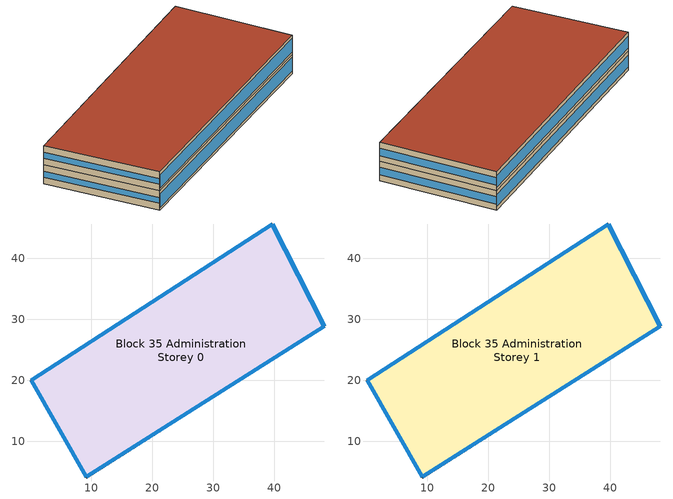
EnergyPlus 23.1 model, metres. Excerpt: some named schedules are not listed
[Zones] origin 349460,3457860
Block 35 Administration Storey 0
 floor ground (Project Floor): 39.68,45.61 48.21,28.85 9.18,4.13 0.16,20.01 z0
 wall outside (Project Wall): 39.68,45.61 0.16,20.01 9.18,4.13 48.21,28.85 39.68,45.61 z0:3
 window (Administration_north_window_construction): 39.66,45.59 0.18,20.02 z0.6:2.4
 window (Administration_west_window_construction): 0.17,20 9.17,4.14 z1.05:1.95
 window (Administration_south_window_construction): 9.2,4.15 48.19,28.84 z0.45:2.55
 window (Administration_east_window_construction): 48.2,28.86 39.69,45.6 z0.9:2.1
 roof outside (Project Ceiling): 48.21,28.85 39.68,45.61 0.16,20.01 9.18,4.13 z3
Block 35 Administration Storey 1
 floor outside (Project Floor): 39.68,45.61 48.21,28.85 9.18,4.13 0.16,20.01 z3
 wall outside (Project Wall): 39.68,45.61 0.16,20.01 9.18,4.13 48.21,28.85 39.68,45.61 z3:6
 window (Administration_north_window_construction): 39.66,45.59 0.18,20.02 z3.6:5.4
 window (Administration_west_window_construction): 0.17,20 9.17,4.14 z4.05:4.95
 window (Administration_south_window_construction): 9.2,4.15 48.19,28.84 z3.45:5.55
 window (Administration_east_window_construction): 48.2,28.86 39.69,45.6 z3.9:5.1
 roof outside (Project Flat Roof): 48.21,28.85 39.68,45.61 0.16,20.01 9.18,4.13 z6
[Building]
Building_1: North Axis=0; Terrain=City; Loads Convergence Tolerance Value=0.04; Temperature Convergence Tolerance Value=0.4; Solar Distribution=FullExterior; Maximum Number of Warmup Days=25; Minimum Number of Warmup Days=6
[Site:Location]
CHN Design_Conditions: Latitude=30; Longitude=114; Time Zone=8; Elevation=12
[SIZINGPERIOD:DESIGNDAY] Day of Month=21; DryBulb Temperature Range Modifier Type=DefaultMultipliers; Humidity Condition Type=Wetbulb; Barometric Pressure=101181; Rain Indicator=No; Snow Indicator=No; Daylight Saving Time Indicator=No; Sky Clearness=0; Begin Environment Reset Mode=FullResetAtBeginEnvironment
Name | Month | Day Type | Maximum DryBulb Temperature | Daily DryBulb Temperature Range | Wetbulb or DewPoint at Maximum DryBulb | Wind Speed | Wind Direction | Solar Model Indicator | ASHRAE Clear Sky Optical Depth for Beam Irradiance taub | ASHRAE Clear Sky Optical Depth for Diffuse Irradiance taud
Ann Htg 99.6% Condns DB | 1 | WinterDesignDay | -10 | 0 | -4.8 | 1 | 340 | ASHRAEClearSky | 0 | 0
Ann Clg .4% Condns DB=>MWB | 7 | SummerDesignDay | 40 | 6.6 | 27.1 | 3.5 | 220 | ASHRAETau | 0.781 | 1.413
[MATERIAL]
DefaultMaterial: Roughness=Rough; Thickness=0.1; Conductivity=0.1; Density=1000; Specific Heat=1000; Thermal Absorptance=0.9; Solar Absorptance=0.7; Visible Absorptance=0.7
[WINDOWMATERIAL:SIMPLEGLAZINGSYSTEM] UFactor=3; Visible Transmittance=0.6
Name | Solar Heat Gain Coefficient
Administration_east_window; Administration_south_window; Administration_west_window | 0.3
Administration_north_window | 0.35
[CONSTRUCTION]
Project Wall; Project Floor; Project Flat Roof; Project Ceiling: DefaultMaterial
Administration_east_window_construction: Administration_east_window
Administration_south_window_construction: Administration_south_window
Administration_west_window_construction: Administration_west_window
Administration_north_window_construction: Administration_north_window
[SPACE] Ceiling Height=autocalculate; Volume=autocalculate; Floor Area=autocalculate; Space Type=Administration
Name | Zone
Block 35 Administration Storey 0_space | Block 35 Administration Storey 0
Block 35 Administration Storey 1_space | Block 35 Administration Storey 1
[SPACELIST]
Administration: Block 35 Administration Storey 0_space, Block 35 Administration Storey 1_space
[ZONE] Type=1; Multiplier=1; Ceiling Height=autocalculate; Volume=autocalculate; Floor Area=autocalculate; Part of Total Floor Area=Yes
Block 35 Administration Storey 0; Block 35 Administration Storey 1
[PEOPLE]
People_for_administration: Zone or ZoneList or Space or SpaceList=Administration; Number of People Schedule=SeasonalSchedule_Schedule_administration_people; Number of People Calculation Method=People/Area; People per Floor Area=0.125; Fraction Radiant=0.3; Sensible Heat Fraction=autocalculate; Activity Level Schedule=SeasonalSchedule_Schedule_administration_activity; Carbon Dioxide Generation Rate=3.82e-08; Enable ASHRAE 55 Comfort Warnings=No; Mean Radiant Temperature Calculation Type=ZoneAveraged; Clothing Insulation Calculation Method=ClothingInsulationSchedule; Cold Stress Temperature Threshold=15.56; Heat Stress Temperature Threshold=30
[LIGHTS]
Light_for_administration: Zone or ZoneList or Space or SpaceList=Administration; Schedule=SeasonalSchedule_administration_lighting; Design Level Calculation Method=Watts/Area; Watts per Zone Floor Area=8; Return Air Fraction=0; Fraction Radiant=0.32; Fraction Visible=0.25; Fraction Replaceable=1; EndUse Subcategory=General; Return Air Fraction Calculated from Plenum Temperature=No; Return Air Fraction Function of Plenum Temperature Coefficient 1=0; Return Air Fraction Function of Plenum Temperature Coefficient 2=0
[ELECTRICEQUIPMENT]
Equipment_for_administration: Zone or ZoneList or Space or SpaceList=Administration; Schedule=SeasonalSchedule_Schedule_administration_equipment; Design Level Calculation Method=Watts/Area; Watts per Zone Floor Area=15; Fraction Latent=0; Fraction Radiant=0; Fraction Lost=0; EndUse Subcategory=Electric Equipment
[DAYLIGHTING:CONTROLS] Illuminance Setpoint at Reference Point 1=300
Name | Zone or Space | Glare Calculation Daylighting Reference Point | Daylighting Reference Point 1
Dlight_Block 35 Administration Storey 0 | Block 35 Administration Storey 0 | Rpoint_Block 35 Administration Storey 0 | Rpoint_Block 35 Administration Storey 0
Dlight_Block 35 Administration Storey 1 | Block 35 Administration Storey 1 | Rpoint_Block 35 Administration Storey 1 | Rpoint_Block 35 Administration Storey 1
[HVACTEMPLATE:THERMOSTAT]
Name | Heating Setpoint Schedule | Cooling Setpoint Schedule
Thermostat_for_office | SeasonalSchedule_office_heating | SeasonalSchedule_office_cooling
Thermostat_for_commercial | SeasonalSchedule_commerical_heating | SeasonalSchedule_commerical_cooling
Thermostat_for_residential | SeasonalSchedule_residential_heating | SeasonalSchedule_residential_cooling
Thermostat_for_school | SeasonalSchedule_school_heating | SeasonalSchedule_school_cooling
Thermostat_for_hospital | SeasonalSchedule_hospital_heating | SeasonalSchedule_hospital_cooling
Thermostat_for_industrial | SeasonalSchedule_Industrial_heating | SeasonalSchedule_Industrial_cooling
Thermostat_for_transport | SeasonalSchedule_transport_heating | SeasonalSchedule_transport_cooling
Thermostat_for_administration | SeasonalSchedule_administration_heating | SeasonalSchedule_administration_cooling
[HVACTEMPLATE:ZONE:IDEALLOADSAIRSYSTEM] Template Thermostat=Thermostat_for_administration; Maximum Heating Supply Air Temperature=50; Minimum Cooling Supply Air Temperature=13; Maximum Heating Supply Air Humidity Ratio=0.0156; Minimum Cooling Supply Air Humidity Ratio=0.0077; Heating Limit=NoLimit; Cooling Limit=NoLimit; Dehumidification Control Type=ConstantSensibleHeatRatio; Cooling Sensible Heat Ratio=0.7; Dehumidification Setpoint=60; Humidification Control Type=None; Humidification Setpoint=30; Outdoor Air Method=DetailedSpecification; Outdoor Air Flow Rate per Person=0.00944; Outdoor Air Flow Rate per Zone Floor Area=0; Outdoor Air Flow Rate per Zone=0; Design Specification Outdoor Air Object=Ventilation_for_administration; Demand Controlled Ventilation Type=None; Outdoor Air Economizer Type=NoEconomizer; Heat Recovery Type=None; Sensible Heat Recovery Effectiveness=0.7; Latent Heat Recovery Effectiveness=0.65
Block 35 Administration Storey 0; Block 35 Administration Storey 1
[DESIGNSPECIFICATION:OUTDOORAIR]
Ventilation_for_administration: Outdoor Air Method=Flow/Person; Outdoor Air Flow per Person=0.00833333; Outdoor Air Flow per Zone Floor Area=0; Outdoor Air Flow per Zone=0; Outdoor Air Flow Air Changes per Hour=0
[SCHEDULE:WEEK:DAILY]
Schedule_office_heating_summer_weekly: Schedule_office_heating_summer_hourly, Schedule_office_heating_summer_hourly, Schedule_office_heating_summer_hourly, Schedule_office_heating_summer_hourly, Schedule_office_heating_summer_hourly, Schedule_office_heating_summer_hourly, Schedule_office_heating_summer_hourly, Schedule_office_heating_summer_hourly, Schedule_office_heating_summer_hourly, Schedule_office_heating_summer_hourly, Schedule_office_heating_summer_hourly, Schedule_office_heating_summer_hourly
Schedule_office_heating_winnter_weekly: Schedule_office_heating_winnter_holiday_hourly, Schedule_office_heating_winnter_weekday_hourly, Schedule_office_heating_winnter_weekday_hourly, Schedule_office_heating_winnter_weekday_hourly, Schedule_office_heating_winnter_weekday_hourly, Schedule_office_heating_winnter_weekday_hourly, Schedule_office_heating_winnter_holiday_hourly, Schedule_office_heating_winnter_holiday_hourly, Schedule_office_heating_winnter_weekday_hourly, Schedule_office_heating_winnter_weekday_hourly, Schedule_office_heating_winnter_holiday_hourly, Schedule_office_heating_winnter_holiday_hourly
Schedule_office_cooling_winnter_weekly: Schedule_office_cooling_winter_hourly, Schedule_office_cooling_winter_hourly, Schedule_office_cooling_winter_hourly, Schedule_office_cooling_winter_hourly, Schedule_office_cooling_winter_hourly, Schedule_office_cooling_winter_hourly, Schedule_office_cooling_winter_hourly, Schedule_office_cooling_winter_hourly, Schedule_office_cooling_winter_hourly, Schedule_office_cooling_winter_hourly, Schedule_office_cooling_winter_hourly, Schedule_office_cooling_winter_hourly
Schedule_office_cooling_summer_weekly: Schedule_office_cooling_summer_holiday_hourly, Schedule_office_cooling_summer_weekday_hourly, Schedule_office_cooling_summer_weekday_hourly, Schedule_office_cooling_summer_weekday_hourly, Schedule_office_cooling_summer_weekday_hourly, Schedule_office_cooling_summer_weekday_hourly, Schedule_office_cooling_summer_holiday_hourly, Schedule_office_cooling_summer_holiday_hourly, Schedule_office_cooling_summer_weekday_hourly, Schedule_office_cooling_summer_weekday_hourly, Schedule_office_cooling_summer_holiday_hourly, Schedule_office_cooling_summer_holiday_hourly
Schedule_commerical_heating_summer_weekly: Schedule_commerical_heating_summer_hourly, Schedule_commerical_heating_summer_hourly, Schedule_commerical_heating_summer_hourly, Schedule_commerical_heating_summer_hourly, Schedule_commerical_heating_summer_hourly, Schedule_commerical_heating_summer_hourly, Schedule_commerical_heating_summer_hourly, Schedule_commerical_heating_summer_hourly, Schedule_commerical_heating_summer_hourly, Schedule_commerical_heating_summer_hourly, Schedule_commerical_heating_summer_hourly, Schedule_commerical_heating_summer_hourly
Schedule_commerical_heating_winnter_weekly: Schedule_commerical_heating_winnter_holiday_hourly, Schedule_commerical_heating_winnter_weekday_hourly, Schedule_commerical_heating_winnter_weekday_hourly, Schedule_commerical_heating_winnter_weekday_hourly, Schedule_commerical_heating_winnter_weekday_hourly, Schedule_commerical_heating_winnter_weekday_hourly, Schedule_commerical_heating_winnter_holiday_hourly, Schedule_commerical_heating_winnter_holiday_hourly, Schedule_commerical_heating_winnter_weekday_hourly, Schedule_commerical_heating_winnter_weekday_hourly, Schedule_commerical_heating_winnter_holiday_hourly, Schedule_commerical_heating_winnter_holiday_hourly
Schedule_commerical_cooling_winnter_weekly: Schedule_commerical_cooling_winter_hourly, Schedule_commerical_cooling_winter_hourly, Schedule_commerical_cooling_winter_hourly, Schedule_commerical_cooling_winter_hourly, Schedule_commerical_cooling_winter_hourly, Schedule_commerical_cooling_winter_hourly, Schedule_commerical_cooling_winter_hourly, Schedule_commerical_cooling_winter_hourly, Schedule_commerical_cooling_winter_hourly, Schedule_commerical_cooling_winter_hourly, Schedule_commerical_cooling_winter_hourly, Schedule_commerical_cooling_winter_hourly
Schedule_commerical_cooling_summer_weekly: Schedule_commerical_cooling_summer_holiday_hourly, Schedule_commerical_cooling_summer_weekday_hourly, Schedule_commerical_cooling_summer_weekday_hourly, Schedule_commerical_cooling_summer_weekday_hourly, Schedule_commerical_cooling_summer_weekday_hourly, Schedule_commerical_cooling_summer_weekday_hourly, Schedule_commerical_cooling_summer_holiday_hourly, Schedule_commerical_cooling_summer_holiday_hourly, Schedule_commerical_cooling_summer_weekday_hourly, Schedule_commerical_cooling_summer_weekday_hourly, Schedule_commerical_cooling_summer_holiday_hourly, Schedule_commerical_cooling_summer_holiday_hourly
Schedule_residential_heating_summer_weekly: Schedule_residential_heating_summer_hourly, Schedule_residential_heating_summer_hourly, Schedule_residential_heating_summer_hourly, Schedule_residential_heating_summer_hourly, Schedule_residential_heating_summer_hourly, Schedule_residential_heating_summer_hourly, Schedule_residential_heating_summer_hourly, Schedule_residential_heating_summer_hourly, Schedule_residential_heating_summer_hourly, Schedule_residential_heating_summer_hourly, Schedule_residential_heating_summer_hourly, Schedule_residential_heating_summer_hourly
Schedule_residential_heating_winnter_weekly: Schedule_residential_heating_winnter_holiday_hourly, Schedule_residential_heating_winnter_weekday_hourly, Schedule_residential_heating_winnter_weekday_hourly, Schedule_residential_heating_winnter_weekday_hourly, Schedule_residential_heating_winnter_weekday_hourly, Schedule_residential_heating_winnter_weekday_hourly, Schedule_residential_heating_winnter_holiday_hourly, Schedule_residential_heating_winnter_holiday_hourly, Schedule_residential_heating_winnter_weekday_hourly, Schedule_residential_heating_winnter_weekday_hourly, Schedule_residential_heating_winnter_holiday_hourly, Schedule_residential_heating_winnter_holiday_hourly
Schedule_residential_cooling_winnter_weekly: Schedule_residential_cooling_winter_hourly, Schedule_residential_cooling_winter_hourly, Schedule_residential_cooling_winter_hourly, Schedule_residential_cooling_winter_hourly, Schedule_residential_cooling_winter_hourly, Schedule_residential_cooling_winter_hourly, Schedule_residential_cooling_winter_hourly, Schedule_residential_cooling_winter_hourly, Schedule_residential_cooling_winter_hourly, Schedule_residential_cooling_winter_hourly, Schedule_residential_cooling_winter_hourly, Schedule_residential_cooling_winter_hourly
Schedule_residential_cooling_summer_weekly: Schedule_residential_cooling_summer_holiday_hourly, Schedule_residential_cooling_summer_weekday_hourly, Schedule_residential_cooling_summer_weekday_hourly, Schedule_residential_cooling_summer_weekday_hourly, Schedule_residential_cooling_summer_weekday_hourly, Schedule_residential_cooling_summer_weekday_hourly, Schedule_residential_cooling_summer_holiday_hourly, Schedule_residential_cooling_summer_holiday_hourly, Schedule_residential_cooling_summer_weekday_hourly, Schedule_residential_cooling_summer_weekday_hourly, Schedule_residential_cooling_summer_holiday_hourly, Schedule_residential_cooling_summer_holiday_hourly
Schedule_school_heating_summer_weekly: Schedule_school_heating_summer_hourly, Schedule_school_heating_summer_hourly, Schedule_school_heating_summer_hourly, Schedule_school_heating_summer_hourly, Schedule_school_heating_summer_hourly, Schedule_school_heating_summer_hourly, Schedule_school_heating_summer_hourly, Schedule_school_heating_summer_hourly, Schedule_school_heating_summer_hourly, Schedule_school_heating_summer_hourly, Schedule_school_heating_summer_hourly, Schedule_school_heating_summer_hourly
Schedule_school_heating_winnter_weekly: Schedule_school_heating_winnter_holiday_hourly, Schedule_school_heating_winnter_weekday_hourly, Schedule_school_heating_winnter_weekday_hourly, Schedule_school_heating_winnter_weekday_hourly, Schedule_school_heating_winnter_weekday_hourly, Schedule_school_heating_winnter_weekday_hourly, Schedule_school_heating_winnter_holiday_hourly, Schedule_school_heating_winnter_holiday_hourly, Schedule_school_heating_winnter_weekday_hourly, Schedule_school_heating_winnter_weekday_hourly, Schedule_school_heating_winnter_holiday_hourly, Schedule_school_heating_winnter_holiday_hourly
Schedule_school_cooling_winnter_weekly: Schedule_school_cooling_winter_hourly, Schedule_school_cooling_winter_hourly, Schedule_school_cooling_winter_hourly, Schedule_school_cooling_winter_hourly, Schedule_school_cooling_winter_hourly, Schedule_school_cooling_winter_hourly, Schedule_school_cooling_winter_hourly, Schedule_school_cooling_winter_hourly, Schedule_school_cooling_winter_hourly, Schedule_school_cooling_winter_hourly, Schedule_school_cooling_winter_hourly, Schedule_school_cooling_winter_hourly
Schedule_school_cooling_summer_weekly: Schedule_school_cooling_summer_holiday_hourly, Schedule_school_cooling_summer_weekday_hourly, Schedule_school_cooling_summer_weekday_hourly, Schedule_school_cooling_summer_weekday_hourly, Schedule_school_cooling_summer_weekday_hourly, Schedule_school_cooling_summer_weekday_hourly, Schedule_school_cooling_summer_holiday_hourly, Schedule_school_cooling_summer_holiday_hourly, Schedule_school_cooling_summer_weekday_hourly, Schedule_school_cooling_summer_weekday_hourly, Schedule_school_cooling_summer_holiday_hourly, Schedule_school_cooling_summer_holiday_hourly
Schedule_hospital_heating_summer_weekly: Schedule_hospital_heating_summer_hourly, Schedule_hospital_heating_summer_hourly, Schedule_hospital_heating_summer_hourly, Schedule_hospital_heating_summer_hourly, Schedule_hospital_heating_summer_hourly, Schedule_hospital_heating_summer_hourly, Schedule_hospital_heating_summer_hourly, Schedule_hospital_heating_summer_hourly, Schedule_hospital_heating_summer_hourly, Schedule_hospital_heating_summer_hourly, Schedule_hospital_heating_summer_hourly, Schedule_hospital_heating_summer_hourly
Schedule_hospital_heating_winnter_weekly: Schedule_hospital_heating_winnter_holiday_hourly, Schedule_hospital_heating_winnter_weekday_hourly, Schedule_hospital_heating_winnter_weekday_hourly, Schedule_hospital_heating_winnter_weekday_hourly, Schedule_hospital_heating_winnter_weekday_hourly, Schedule_hospital_heating_winnter_weekday_hourly, Schedule_hospital_heating_winnter_holiday_hourly, Schedule_hospital_heating_winnter_holiday_hourly, Schedule_hospital_heating_winnter_weekday_hourly, Schedule_hospital_heating_winnter_weekday_hourly, Schedule_hospital_heating_winnter_holiday_hourly, Schedule_hospital_heating_winnter_holiday_hourly
Schedule_hospital_cooling_winnter_weekly: Schedule_hospital_cooling_winter_hourly, Schedule_hospital_cooling_winter_hourly, Schedule_hospital_cooling_winter_hourly, Schedule_hospital_cooling_winter_hourly, Schedule_hospital_cooling_winter_hourly, Schedule_hospital_cooling_winter_hourly, Schedule_hospital_cooling_winter_hourly, Schedule_hospital_cooling_winter_hourly, Schedule_hospital_cooling_winter_hourly, Schedule_hospital_cooling_winter_hourly, Schedule_hospital_cooling_winter_hourly, Schedule_hospital_cooling_winter_hourly
Schedule_hospital_cooling_summer_weekly: Schedule_hospital_cooling_summer_holiday_hourly, Schedule_hospital_cooling_summer_weekday_hourly, Schedule_hospital_cooling_summer_weekday_hourly, Schedule_hospital_cooling_summer_weekday_hourly, Schedule_hospital_cooling_summer_weekday_hourly, Schedule_hospital_cooling_summer_weekday_hourly, Schedule_hospital_cooling_summer_holiday_hourly, Schedule_hospital_cooling_summer_holiday_hourly, Schedule_hospital_cooling_summer_weekday_hourly, Schedule_hospital_cooling_summer_weekday_hourly, Schedule_hospital_cooling_summer_holiday_hourly, Schedule_hospital_cooling_summer_holiday_hourly
Schedule_Industrial_heating_summer_weekly: Schedule_Industrial_heating_summer_hourly, Schedule_Industrial_heating_summer_hourly, Schedule_Industrial_heating_summer_hourly, Schedule_Industrial_heating_summer_hourly, Schedule_Industrial_heating_summer_hourly, Schedule_Industrial_heating_summer_hourly, Schedule_Industrial_heating_summer_hourly, Schedule_Industrial_heating_summer_hourly, Schedule_Industrial_heating_summer_hourly, Schedule_Industrial_heating_summer_hourly, Schedule_Industrial_heating_summer_hourly, Schedule_Industrial_heating_summer_hourly
Schedule_Industrial_heating_winnter_weekly: Schedule_Industrial_heating_winnter_holiday_hourly, Schedule_Industrial_heating_winnter_weekday_hourly, Schedule_Industrial_heating_winnter_weekday_hourly, Schedule_Industrial_heating_winnter_weekday_hourly, Schedule_Industrial_heating_winnter_weekday_hourly, Schedule_Industrial_heating_winnter_weekday_hourly, Schedule_Industrial_heating_winnter_holiday_hourly, Schedule_Industrial_heating_winnter_holiday_hourly, Schedule_Industrial_heating_winnter_weekday_hourly, Schedule_Industrial_heating_winnter_weekday_hourly, Schedule_Industrial_heating_winnter_holiday_hourly, Schedule_Industrial_heating_winnter_holiday_hourly
Schedule_Industrial_cooling_winnter_weekly: Schedule_Industrial_cooling_winter_hourly, Schedule_Industrial_cooling_winter_hourly, Schedule_Industrial_cooling_winter_hourly, Schedule_Industrial_cooling_winter_hourly, Schedule_Industrial_cooling_winter_hourly, Schedule_Industrial_cooling_winter_hourly, Schedule_Industrial_cooling_winter_hourly, Schedule_Industrial_cooling_winter_hourly, Schedule_Industrial_cooling_winter_hourly, Schedule_Industrial_cooling_winter_hourly, Schedule_Industrial_cooling_winter_hourly, Schedule_Industrial_cooling_winter_hourly
Schedule_administration_lighting_weekly: Schedule_administration_lighting_holiday_hourly, Schedule_administration_lighting_weekday_hourly, Schedule_administration_lighting_weekday_hourly, Schedule_administration_lighting_weekday_hourly, Schedule_administration_lighting_weekday_hourly, Schedule_administration_lighting_weekday_hourly, Schedule_administration_lighting_holiday_hourly, Schedule_administration_lighting_holiday_hourly, Schedule_administration_lighting_weekday_hourly, Schedule_administration_lighting_weekday_hourly, Schedule_administration_lighting_holiday_hourly, Schedule_administration_lighting_holiday_hourly
Schedule_administration_equipment_weekly: Schedule_administration_equipment_holiday_hourly, Schedule_administration_equipment_weekday_hourly, Schedule_administration_equipment_weekday_hourly, Schedule_administration_equipment_weekday_hourly, Schedule_administration_equipment_weekday_hourly, Schedule_administration_equipment_weekday_hourly, Schedule_administration_equipment_holiday_hourly, Schedule_administration_equipment_holiday_hourly, Schedule_administration_equipment_weekday_hourly, Schedule_administration_equipment_weekday_hourly, Schedule_administration_equipment_holiday_hourly, Schedule_administration_equipment_holiday_hourly
Schedule_administration_people_weekly: Schedule_administration_people_holiday_hourly, Schedule_administration_people_weekday_hourly, Schedule_administration_people_weekday_hourly, Schedule_administration_people_weekday_hourly, Schedule_administration_people_weekday_hourly, Schedule_administration_people_weekday_hourly, Schedule_administration_people_holiday_hourly, Schedule_administration_people_holiday_hourly, Schedule_administration_people_weekday_hourly, Schedule_administration_people_weekday_hourly, Schedule_administration_people_holiday_hourly, Schedule_administration_people_holiday_hourly
Schedule_administration_activity_weekly: Schedule_administration_activity_holiday_hourly, Schedule_administration_activity_weekday_hourly, Schedule_administration_activity_weekday_hourly, Schedule_administration_activity_weekday_hourly, Schedule_administration_activity_weekday_hourly, Schedule_administration_activity_weekday_hourly, Schedule_administration_activity_holiday_hourly, Schedule_administration_activity_holiday_hourly, Schedule_administration_activity_weekday_hourly, Schedule_administration_activity_weekday_hourly, Schedule_administration_activity_holiday_hourly, Schedule_administration_activity_holiday_hourly
[SCHEDULE:YEAR]
SeasonalSchedule_office_heating: Schedule_office_heating_winnter_weekly, 1, 1, 3, 31, Schedule_office_heating_summer_weekly, 4, 1, 11, 30, Schedule_office_heating_winnter_weekly, 12, 1, 12, 31
SeasonalSchedule_office_cooling: Schedule_office_cooling_winnter_weekly, 1, 1, 5, 31, Schedule_office_cooling_summer_weekly, 6, 1, 9, 30, Schedule_office_cooling_winnter_weekly, 10, 1, 12, 31
SeasonalSchedule_commerical_heating: Schedule_commerical_heating_winnter_weekly, 1, 1, 3, 31, Schedule_commerical_heating_summer_weekly, 4, 1, 11, 30, Schedule_commerical_heating_winnter_weekly, 12, 1, 12, 31
SeasonalSchedule_commerical_cooling: Schedule_commerical_cooling_winnter_weekly, 1, 1, 5, 31, Schedule_commerical_cooling_summer_weekly, 6, 1, 9, 30, Schedule_commerical_cooling_winnter_weekly, 10, 1, 12, 31
SeasonalSchedule_residential_heating: Schedule_residential_heating_winnter_weekly, 1, 1, 3, 31, Schedule_residential_heating_summer_weekly, 4, 1, 11, 30, Schedule_residential_heating_winnter_weekly, 12, 1, 12, 31
SeasonalSchedule_residential_cooling: Schedule_residential_cooling_winnter_weekly, 1, 1, 5, 31, Schedule_residential_cooling_summer_weekly, 6, 1, 9, 30, Schedule_residential_cooling_winnter_weekly, 10, 1, 12, 31
SeasonalSchedule_school_heating: Schedule_school_heating_winnter_weekly, 1, 1, 3, 31, Schedule_school_heating_summer_weekly, 4, 1, 11, 30, Schedule_school_heating_winnter_weekly, 12, 1, 12, 31
SeasonalSchedule_school_cooling: Schedule_school_cooling_winnter_weekly, 1, 1, 5, 31, Schedule_school_cooling_summer_weekly, 6, 1, 9, 30, Schedule_school_cooling_winnter_weekly, 10, 1, 12, 31
SeasonalSchedule_hospital_heating: Schedule_hospital_heating_winnter_weekly, 1, 1, 3, 31, Schedule_hospital_heating_summer_weekly, 4, 1, 11, 30, Schedule_hospital_heating_winnter_weekly, 12, 1, 12, 31
SeasonalSchedule_hospital_cooling: Schedule_hospital_cooling_winnter_weekly, 1, 1, 5, 31, Schedule_hospital_cooling_summer_weekly, 6, 1, 9, 30, Schedule_hospital_cooling_winnter_weekly, 10, 1, 12, 31
SeasonalSchedule_Industrial_heating: Schedule_Industrial_heating_winnter_weekly, 1, 1, 3, 31, Schedule_Industrial_heating_summer_weekly, 4, 1, 11, 30, Schedule_Industrial_heating_winnter_weekly, 12, 1, 12, 31
SeasonalSchedule_Industrial_cooling: Schedule_Industrial_cooling_winnter_weekly, 1, 1, 5, 31, Schedule_Industrial_cooling_summer_weekly, 6, 1, 9, 30, Schedule_Industrial_cooling_winnter_weekly, 10, 1, 12, 31
SeasonalSchedule_transport_heating: Schedule_transport_heating_winnter_weekly, 1, 1, 3, 31, Schedule_transport_heating_summer_weekly, 4, 1, 11, 30, Schedule_transport_heating_winnter_weekly, 12, 1, 12, 31
SeasonalSchedule_transport_cooling: Schedule_transport_cooling_winnter_weekly, 1, 1, 5, 31, Schedule_transport_cooling_summer_weekly, 6, 1, 9, 30, Schedule_transport_cooling_winnter_weekly, 10, 1, 12, 31
SeasonalSchedule_administration_heating: Schedule_administration_heating_winnter_weekly, 1, 1, 3, 31, Schedule_administration_heating_summer_weekly, 4, 1, 11, 30, Schedule_administration_heating_winnter_weekly, 12, 1, 12, 31
SeasonalSchedule_administration_cooling: Schedule_administration_cooling_winnter_weekly, 1, 1, 5, 31, Schedule_administration_cooling_summer_weekly, 6, 1, 9, 30, Schedule_administration_cooling_winnter_weekly, 10, 1, 12, 31
SeasonalSchedule_administration_lighting: Schedule_administration_lighting_weekly, 1, 1, 12, 31
SeasonalSchedule_Schedule_administration_equipment: Schedule_administration_equipment_weekly, 1, 1, 12, 31
SeasonalSchedule_Schedule_administration_people: Schedule_administration_people_weekly, 1, 1, 12, 31
SeasonalSchedule_Schedule_administration_activity: Schedule_administration_activity_weekly, 1, 1, 12, 31
